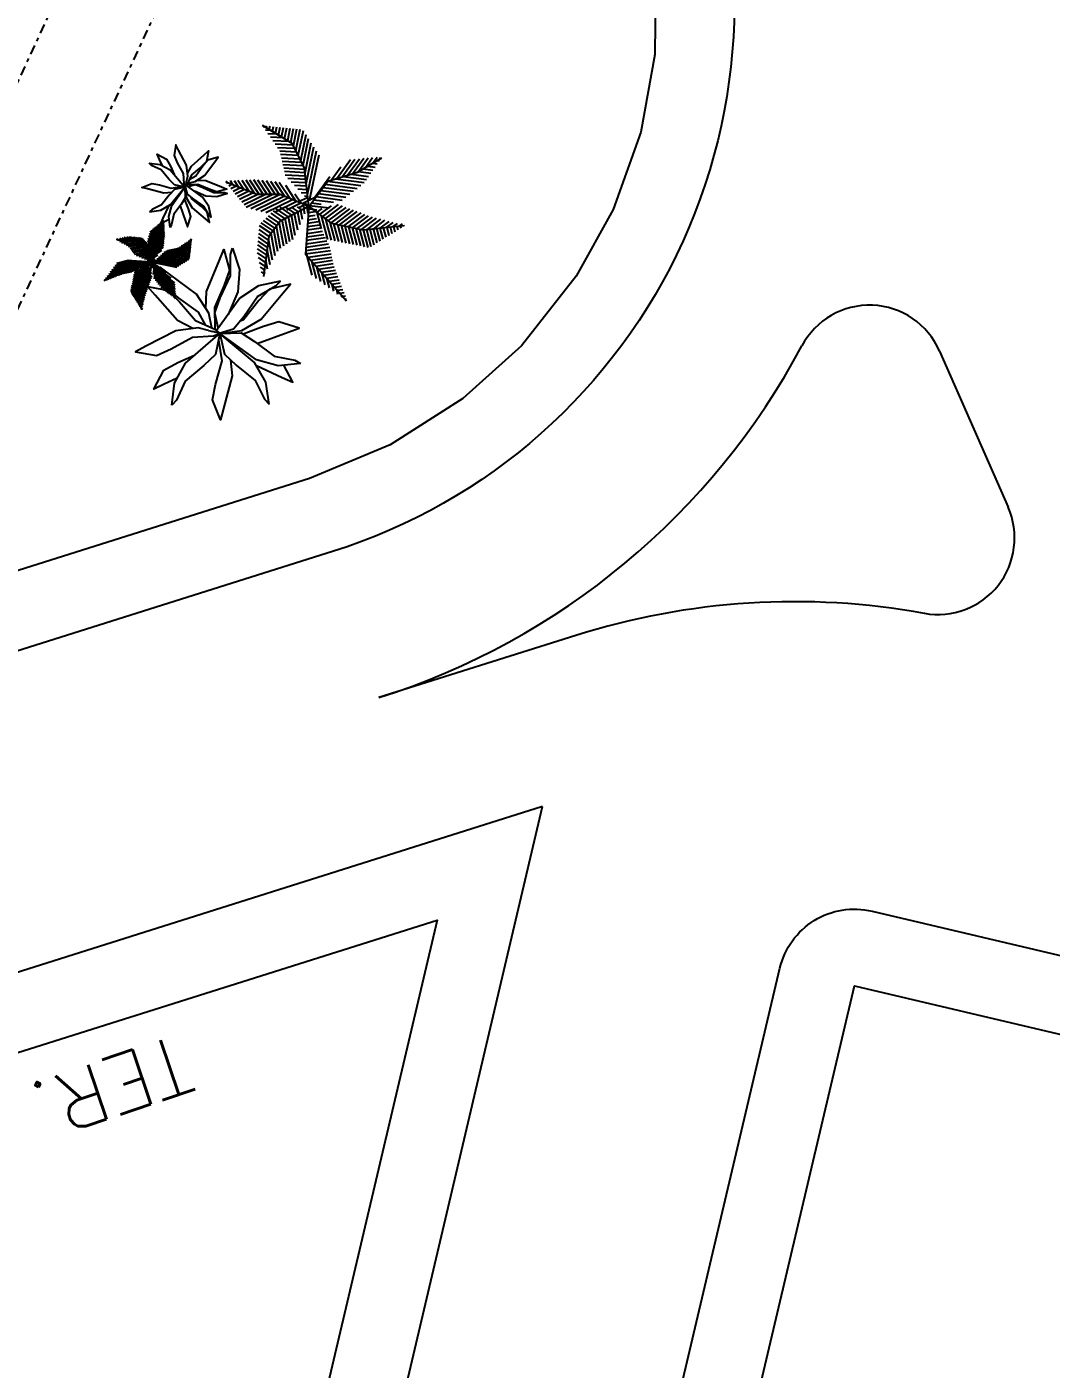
# Model space of a CAD drawing. Extents: x 714896 to 749292, y 8417558 to 8447149.
# Drawn here: x 739386.69 to 739413.44, y 8429287.9 to 8429322.94 of the extents above; entities that cross this region are included whole.
import ezdxf

# ---------------------------------------------------------------- set-up
doc = ezdxf.new("R2010")
doc.units = 0
doc.header["$MEASUREMENT"] = 0
doc.linetypes.add('DASHDOT', pattern=[1, 0.5, -0.25, 0, -0.25])
for name, color, linetype in [('LOTE', 7, 'CONTINUOUS'), ('QUADRA', 6, 'CONTINUOUS'), ('REFERENCIA', 7, 'CONTINUOUS'), ('TEXTO', 7, 'CONTINUOUS')]:
    doc.layers.add(name, color=color, linetype=linetype)
doc.styles.add('ROMANS', font='ROMANS.SHX', dxfattribs={"height": 1.5})

msp = doc.modelspace()

# ---------------------------------------------------------------- linework, layer by layer
at = {"layer": 'LOTE', "color": 7}
for p, q in [((739410.524, 8429314.475, 524.97), (739412.313, 8429310.399, 524.97)), ((739401.024, 8429307.051, 524.97), (739395.877, 8429305.427, 524.97))]:
    msp.add_line(p, q, dxfattribs=at)
for centre, radius, start, end in [((739408.693, 8429313.671, 524.97), 2, 23.7031, 151.9497), ((739390.16, 8429323.546, 524.97), 19, 287.5121, 331.9497), ((739410.482, 8429309.596, 524.97), 2, 259.7376, 23.7031), ((739406.741, 8429288.931, 524.97), 19, 79.7376, 107.5114)]:
    msp.add_arc(centre, radius, start, end, dxfattribs=at)
at = {"layer": 'QUADRA', "color": 6, "elevation": 524.97}
msp.add_lwpolyline([(739350.601, 8429489.672), (739385.295, 8429379.713), (739398.627, 8429337.459), (739400.77, 8429331.618), (739402.063, 8429328.772), (739402.657, 8429327.125), (739403.113, 8429324.65), (739403.091, 8429322.218), (739402.719, 8429320.191), (739401.997, 8429318.172), (739401.035, 8429316.425), (739399.605, 8429314.614), (739398.077, 8429313.235), (739396.179, 8429312.024), (739394.071, 8429311.149), (739366.023, 8429302.299), (739364.697, 8429302.167), (739363.521, 8429302.528), (739362.604, 8429303.253), (739361.946, 8429304.421), (739352.428, 8429334.587)], dxfattribs=at)
at = {"layer": 'QUADRA', "color": 6, "elevation": 513.937}
for points in [[(739376.382, 8429210.456), (739364.595, 8429213.235), (739312.584, 8429246.701), (739318.644, 8429255.944), (739325.715, 8429264.413), (739333.736, 8429272.002), (739342.595, 8429278.6), (739352.167, 8429284.114), (739362.314, 8429288.464), (739371.803, 8429291.54), (739381.341, 8429294.549), (739397.404, 8429299.617), (739390.917, 8429272.102), (739376.382, 8429210.456)], [(739387.089, 8429207.932), (739408.302, 8429297.906), (739413.916, 8429296.583), (739463.359, 8429189.95), (739387.089, 8429207.932)]]:
    msp.add_lwpolyline(points, close=True, dxfattribs=at)
at = {"layer": 'REFERENCIA', "color": 44, "linetype": 'DASHDOT', "ltscale": 0.5}
for p, q in [((739396.144, 8429336.455, 524.97), (739385.197, 8429312.872, 524.97)), ((739392.193, 8429333.88, 524.97), (739384.614, 8429317.553, 524.97))]:
    msp.add_line(p, q, dxfattribs=at)
at = {"layer": 'REFERENCIA', "color": 3}
for p, q in [((739392.861, 8429320.346, 524.97), (739392.865, 8429320.367, 524.97)), ((739392.888, 8429320.329, 524.97), (739392.861, 8429320.331, 524.97)), ((739393.051, 8429320.232, 524.97), (739392.924, 8429320.239, 524.97)), ((739392.941, 8429320.298, 524.97), (739392.953, 8429320.358, 524.97)), ((739393.215, 8429320.136, 524.97), (739392.986, 8429320.148, 524.97)), ((739393.02, 8429320.251, 524.97), (739393.04, 8429320.349, 524.97)), ((739393.1, 8429320.204, 524.97), (739393.128, 8429320.339, 524.97)), ((739393.18, 8429320.156, 524.97), (739393.216, 8429320.33, 524.97)), ((739393.26, 8429320.109, 524.97), (739393.303, 8429320.321, 524.97)), ((739393.34, 8429320.061, 524.97), (739393.391, 8429320.312, 524.97)), ((739393.42, 8429320.014, 524.97), (739393.479, 8429320.302, 524.97)), ((739393.5, 8429319.967, 524.97), (739393.567, 8429320.293, 524.97)), ((739393.579, 8429319.919, 524.97), (739393.654, 8429320.284, 524.97)), ((739393.651, 8429319.833, 524.97), (739393.742, 8429320.275, 524.97)), ((739393.715, 8429319.705, 524.97), (739393.83, 8429320.265, 524.97)), ((739393.778, 8429319.578, 524.97), (739393.912, 8429320.231, 524.97)), ((739393.842, 8429319.451, 524.97), (739393.98, 8429320.125, 524.97)), ((739393.378, 8429320.039, 524.97), (739393.049, 8429320.057, 524.97)), ((739393.541, 8429319.942, 524.97), (739393.111, 8429319.966, 524.97)), ((739393.643, 8429319.849, 524.97), (739393.174, 8429319.874, 524.97)), ((739393.688, 8429319.758, 524.97), (739393.237, 8429319.783, 524.97)), ((739393.905, 8429319.324, 524.97), (739394.048, 8429320.019, 524.97)), ((739393.953, 8429319.123, 524.97), (739394.115, 8429319.913, 524.97)), ((739393.985, 8429318.842, 524.97), (739394.183, 8429319.807, 524.97)), ((739393.733, 8429319.668, 524.97), (739393.296, 8429319.692, 524.97)), ((739393.778, 8429319.578, 524.97), (739393.317, 8429319.603, 524.97)), ((739393.824, 8429319.487, 524.97), (739393.337, 8429319.514, 524.97)), ((739393.869, 8429319.397, 524.97), (739393.357, 8429319.425, 524.97)), ((739394.017, 8429318.562, 524.97), (739394.251, 8429319.7, 524.97)), ((739394.074, 8429318.401, 524.97), (739394.319, 8429319.594, 524.97)), ((739394.783, 8429318.982, 524.97), (739395.142, 8429319.477, 524.97)), ((739394.921, 8429319.023, 524.97), (739395.257, 8429319.487, 524.97)), ((739395.059, 8429319.064, 524.97), (739395.372, 8429319.496, 524.97)), ((739395.197, 8429319.105, 524.97), (739395.487, 8429319.506, 524.97)), ((739395.338, 8429319.15, 524.97), (739395.603, 8429319.515, 524.97)), ((739395.528, 8429319.262, 524.97), (739395.718, 8429319.525, 524.97)), ((739395.717, 8429319.374, 524.97), (739395.833, 8429319.534, 524.97)), ((739395.842, 8429319.448, 524.97), (739395.893, 8429319.441, 524.97)), ((739395.907, 8429319.486, 524.97), (739395.935, 8429319.526, 524.97)), ((739393.914, 8429319.307, 524.97), (739393.377, 8429319.336, 524.97)), ((739393.943, 8429319.217, 524.97), (739393.398, 8429319.247, 524.97)), ((739393.953, 8429319.129, 524.97), (739393.418, 8429319.158, 524.97)), ((739393.963, 8429319.04, 524.97), (739393.438, 8429319.069, 524.97)), ((739394.645, 8429318.941, 524.97), (739394.891, 8429319.281, 524.97)), ((739395.161, 8429319.094, 524.97), (739395.613, 8429319.035, 524.97)), ((739395.351, 8429319.158, 524.97), (739395.669, 8429319.116, 524.97)), ((739395.474, 8429319.23, 524.97), (739395.725, 8429319.198, 524.97)), ((739395.596, 8429319.303, 524.97), (739395.781, 8429319.279, 524.97)), ((739395.719, 8429319.375, 524.97), (739395.837, 8429319.36, 524.97)), ((739390.855, 8429318.9, 524.97), (739390.842, 8429318.849, 524.97)), ((739390.931, 8429318.944, 524.97), (739390.893, 8429318.859, 524.97)), ((739391.895, 8429318.919, 524.97), (739391.931, 8429318.864, 524.97)), ((739391.934, 8429318.863, 524.97), (739391.906, 8429318.85, 524.97)), ((739392.044, 8429318.82, 524.97), (739391.963, 8429318.78, 524.97)), ((739391.997, 8429318.924, 524.97), (739392.072, 8429318.809, 524.97)), ((739392.155, 8429318.776, 524.97), (739392.019, 8429318.71, 524.97)), ((739392.265, 8429318.733, 524.97), (739392.076, 8429318.64, 524.97)), ((739392.099, 8429318.928, 524.97), (739392.213, 8429318.753, 524.97)), ((739392.201, 8429318.933, 524.97), (739392.354, 8429318.698, 524.97)), ((739392.303, 8429318.937, 524.97), (739392.495, 8429318.642, 524.97)), ((739392.405, 8429318.942, 524.97), (739392.637, 8429318.587, 524.97)), ((739392.506, 8429318.946, 524.97), (739392.756, 8429318.564, 524.97)), ((739392.608, 8429318.95, 524.97), (739392.861, 8429318.564, 524.97)), ((739392.715, 8429318.948, 524.97), (739392.966, 8429318.564, 524.97)), ((739392.828, 8429318.935, 524.97), (739393.071, 8429318.564, 524.97)), ((739392.941, 8429318.923, 524.97), (739393.176, 8429318.564, 524.97)), ((739393.054, 8429318.911, 524.97), (739393.28, 8429318.564, 524.97)), ((739393.166, 8429318.899, 524.97), (739393.417, 8429318.515, 524.97)), ((739393.279, 8429318.887, 524.97), (739393.562, 8429318.454, 524.97)), ((739393.44, 8429318.801, 524.97), (739393.707, 8429318.392, 524.97)), ((739393.973, 8429318.952, 524.97), (739393.507, 8429318.977, 524.97)), ((739393.983, 8429318.863, 524.97), (739393.593, 8429318.885, 524.97)), ((739393.993, 8429318.775, 524.97), (739393.679, 8429318.792, 524.97)), ((739394.213, 8429318.494, 524.97), (739394.602, 8429319.032, 524.97)), ((739394.424, 8429318.747, 524.97), (739395.215, 8429318.644, 524.97)), ((739394.483, 8429318.828, 524.97), (739395.312, 8429318.72, 524.97)), ((739394.543, 8429318.909, 524.97), (739395.408, 8429318.796, 524.97)), ((739394.746, 8429318.971, 524.97), (739395.501, 8429318.873, 524.97)), ((739394.953, 8429319.032, 524.97), (739395.557, 8429318.954, 524.97)), ((739392.376, 8429318.689, 524.97), (739392.133, 8429318.57, 524.97)), ((739392.486, 8429318.646, 524.97), (739392.19, 8429318.5, 524.97)), ((739392.597, 8429318.602, 524.97), (739392.246, 8429318.43, 524.97)), ((739392.718, 8429318.564, 524.97), (739392.303, 8429318.36, 524.97)), ((739392.917, 8429318.564, 524.97), (739392.36, 8429318.29, 524.97)), ((739393.115, 8429318.564, 524.97), (739392.416, 8429318.22, 524.97)), ((739393.308, 8429318.561, 524.97), (739392.54, 8429318.183, 524.97)), ((739393.415, 8429318.516, 524.97), (739392.67, 8429318.15, 524.97)), ((739393.522, 8429318.471, 524.97), (739392.801, 8429318.116, 524.97)), ((739393.629, 8429318.425, 524.97), (739392.931, 8429318.082, 524.97)), ((739393.736, 8429318.38, 524.97), (739393.17, 8429318.102, 524.97)), ((739393.689, 8429318.58, 524.97), (739393.852, 8429318.331, 524.97)), ((739394.003, 8429318.687, 524.97), (739393.765, 8429318.7, 524.97)), ((739394.026, 8429318.487, 524.97), (739393.775, 8429318.363, 524.97)), ((739394.013, 8429318.598, 524.97), (739393.851, 8429318.607, 524.97)), ((739394.037, 8429318.394, 524.97), (739393.882, 8429318.318, 524.97)), ((739394.023, 8429318.51, 524.97), (739393.937, 8429318.514, 524.97)), ((739394.27, 8429318.509, 524.97), (739394.019, 8429318.386, 524.97)), ((739394.033, 8429318.421, 524.97), (739394.023, 8429318.422, 524.97)), ((739394.185, 8429318.424, 524.97), (739394.695, 8429318.358, 524.97)), ((739394.245, 8429318.505, 524.97), (739394.927, 8429318.416, 524.97)), ((739394.305, 8429318.586, 524.97), (739395.023, 8429318.492, 524.97)), ((739394.364, 8429318.666, 524.97), (739395.119, 8429318.568, 524.97)), ((739393.336, 8429317.886, 524.97), (739393.066, 8429318.07, 524.97)), ((739393.425, 8429317.931, 524.97), (739393.131, 8429318.132, 524.97)), ((739393.515, 8429317.976, 524.97), (739393.195, 8429318.195, 524.97)), ((739393.605, 8429318.021, 524.97), (739393.301, 8429318.229, 524.97)), ((739393.695, 8429318.066, 524.97), (739393.452, 8429318.232, 524.97)), ((739393.843, 8429318.335, 524.97), (739393.479, 8429318.156, 524.97)), ((739393.7, 8429317.49, 524.97), (739393.6, 8429318.019, 524.97)), ((739393.785, 8429318.111, 524.97), (739393.604, 8429318.234, 524.97)), ((739393.763, 8429317.629, 524.97), (739393.681, 8429318.059, 524.97)), ((739393.875, 8429318.156, 524.97), (739393.755, 8429318.237, 524.97)), ((739393.826, 8429317.768, 524.97), (739393.763, 8429318.1, 524.97)), ((739393.95, 8429318.29, 524.97), (739393.788, 8429318.21, 524.97)), ((739393.889, 8429317.907, 524.97), (739393.844, 8429318.141, 524.97)), ((739393.964, 8429318.201, 524.97), (739393.907, 8429318.24, 524.97)), ((739393.952, 8429318.046, 524.97), (739393.923, 8429318.196, 524.97)), ((739393.938, 8429318.36, 524.97), (739394.014, 8429318.243, 524.97)), ((739394.047, 8429318.301, 524.97), (739393.989, 8429318.273, 524.97)), ((739394.035, 8429318.065, 524.97), (739394.007, 8429318.215, 524.97)), ((739394.015, 8429318.185, 524.97), (739394.009, 8429318.213, 524.97)), ((739394.013, 8429318.196, 524.97), (739394.265, 8429318.163, 524.97)), ((739394.034, 8429318.267, 524.97), (739394.061, 8429318.263, 524.97)), ((739394.036, 8429317.993, 524.97), (739394.217, 8429318.019, 524.97)), ((739394.042, 8429318.089, 524.97), (739394.223, 8429318.115, 524.97)), ((739394.155, 8429318.177, 524.97), (739394.058, 8429318.243, 524.97)), ((739394.073, 8429318.276, 524.97), (739394.582, 8429318.21, 524.97)), ((739394.126, 8429318.343, 524.97), (739394.378, 8429318.311, 524.97)), ((739394.261, 8429318.09, 524.97), (739394.402, 8429318.195, 524.97)), ((739394.261, 8429318.09, 524.97), (739394.373, 8429317.665, 524.97)), ((739394.334, 8429318.035, 524.97), (739394.642, 8429318.265, 524.97)), ((739394.407, 8429317.98, 524.97), (739394.831, 8429318.297, 524.97)), ((739394.481, 8429317.925, 524.97), (739394.928, 8429318.261, 524.97)), ((739394.554, 8429317.87, 524.97), (739395.026, 8429318.225, 524.97)), ((739394.627, 8429317.815, 524.97), (739395.124, 8429318.188, 524.97)), ((739394.738, 8429317.789, 524.97), (739395.222, 8429318.152, 524.97)), ((739394.853, 8429317.766, 524.97), (739395.319, 8429318.115, 524.97)), ((739394.968, 8429317.742, 524.97), (739395.417, 8429318.079, 524.97)), ((739395.082, 8429317.718, 524.97), (739395.515, 8429318.043, 524.97)), ((739390.089, 8429317.464, 524.97), (739389.988, 8429317.671, 524.97)), ((739390.109, 8429317.524, 524.97), (739390.022, 8429317.7, 524.97)), ((739390.13, 8429317.58, 524.97), (739390.057, 8429317.728, 524.97)), ((739390.152, 8429317.635, 524.97), (739390.092, 8429317.756, 524.97)), ((739390.174, 8429317.69, 524.97), (739390.127, 8429317.785, 524.97)), ((739390.276, 8429317.671, 524.97), (739390.129, 8429317.575, 524.97)), ((739390.274, 8429317.722, 524.97), (739390.156, 8429317.645, 524.97)), ((739390.196, 8429317.745, 524.97), (739390.162, 8429317.813, 524.97)), ((739390.271, 8429317.773, 524.97), (739390.184, 8429317.716, 524.97)), ((739390.217, 8429317.801, 524.97), (739390.197, 8429317.841, 524.97)), ((739390.269, 8429317.824, 524.97), (739390.212, 8429317.787, 524.97)), ((739390.239, 8429317.856, 524.97), (739390.232, 8429317.87, 524.97)), ((739390.267, 8429317.875, 524.97), (739390.24, 8429317.857, 524.97)), ((739393.066, 8429317.539, 524.97), (739392.763, 8429317.746, 524.97)), ((739393.117, 8429317.611, 524.97), (739392.808, 8429317.821, 524.97)), ((739393.168, 8429317.682, 524.97), (739392.873, 8429317.883, 524.97)), ((739393.219, 8429317.754, 524.97), (739392.937, 8429317.946, 524.97)), ((739393.27, 8429317.825, 524.97), (739393.002, 8429318.008, 524.97)), ((739393.317, 8429317.153, 524.97), (739393.207, 8429317.736, 524.97)), ((739393.396, 8429317.209, 524.97), (739393.277, 8429317.835, 524.97)), ((739393.475, 8429317.266, 524.97), (739393.355, 8429317.896, 524.97)), ((739393.553, 8429317.322, 524.97), (739393.437, 8429317.937, 524.97)), ((739393.632, 8429317.378, 524.97), (739393.518, 8429317.978, 524.97)), ((739394.011, 8429317.635, 524.97), (739394.371, 8429317.687, 524.97)), ((739394.017, 8429317.724, 524.97), (739394.333, 8429317.77, 524.97)), ((739394.023, 8429317.814, 524.97), (739394.294, 8429317.853, 524.97)), ((739394.03, 8429317.903, 524.97), (739394.255, 8429317.936, 524.97)), ((739394.374, 8429318.005, 524.97), (739394.537, 8429317.387, 524.97)), ((739394.487, 8429317.92, 524.97), (739394.633, 8429317.368, 524.97)), ((739394.6, 8429317.835, 524.97), (739394.728, 8429317.349, 524.97)), ((739394.701, 8429317.797, 524.97), (739394.824, 8429317.33, 524.97)), ((739394.797, 8429317.777, 524.97), (739394.92, 8429317.311, 524.97)), ((739394.893, 8429317.757, 524.97), (739395.016, 8429317.292, 524.97)), ((739394.989, 8429317.738, 524.97), (739395.111, 8429317.274, 524.97)), ((739395.085, 8429317.718, 524.97), (739395.207, 8429317.255, 524.97)), ((739395.181, 8429317.698, 524.97), (739395.303, 8429317.236, 524.97)), ((739395.197, 8429317.695, 524.97), (739395.613, 8429318.006, 524.97)), ((739395.277, 8429317.678, 524.97), (739395.398, 8429317.217, 524.97)), ((739395.312, 8429317.671, 524.97), (739395.711, 8429317.97, 524.97)), ((739395.426, 8429317.647, 524.97), (739395.82, 8429317.943, 524.97)), ((739395.575, 8429317.649, 524.97), (739395.93, 8429317.915, 524.97)), ((739395.734, 8429317.666, 524.97), (739395.83, 8429317.299, 524.97)), ((739395.746, 8429317.668, 524.97), (739396.039, 8429317.888, 524.97)), ((739395.822, 8429317.676, 524.97), (739395.908, 8429317.347, 524.97)), ((739395.91, 8429317.685, 524.97), (739395.987, 8429317.396, 524.97)), ((739395.917, 8429317.686, 524.97), (739396.149, 8429317.86, 524.97)), ((739395.998, 8429317.695, 524.97), (739396.065, 8429317.444, 524.97)), ((739396.087, 8429317.705, 524.97), (739396.143, 8429317.492, 524.97)), ((739396.088, 8429317.705, 524.97), (739396.258, 8429317.832, 524.97)), ((739396.175, 8429317.714, 524.97), (739396.221, 8429317.54, 524.97)), ((739396.259, 8429317.723, 524.97), (739396.368, 8429317.805, 524.97)), ((739396.263, 8429317.724, 524.97), (739396.299, 8429317.588, 524.97)), ((739396.351, 8429317.733, 524.97), (739396.377, 8429317.636, 524.97)), ((739396.43, 8429317.742, 524.97), (739396.502, 8429317.796, 524.97)), ((739396.44, 8429317.743, 524.97), (739396.455, 8429317.685, 524.97)), ((739396.528, 8429317.752, 524.97), (739396.533, 8429317.733, 524.97)), ((739389.055, 8429317.37, 524.97), (739389.098, 8429317.378, 524.97)), ((739389.057, 8429317.383, 524.97), (739389.077, 8429317.413, 524.97)), ((739389.105, 8429317.377, 524.97), (739389.14, 8429317.427, 524.97)), ((739389.113, 8429317.336, 524.97), (739389.234, 8429317.359, 524.97)), ((739389.154, 8429317.37, 524.97), (739389.202, 8429317.441, 524.97)), ((739389.171, 8429317.302, 524.97), (739389.37, 8429317.34, 524.97)), ((739389.202, 8429317.363, 524.97), (739389.264, 8429317.454, 524.97)), ((739389.229, 8429317.269, 524.97), (739389.506, 8429317.321, 524.97)), ((739389.251, 8429317.356, 524.97), (739389.327, 8429317.468, 524.97)), ((739389.299, 8429317.35, 524.97), (739389.38, 8429317.469, 524.97)), ((739389.348, 8429317.343, 524.97), (739389.43, 8429317.464, 524.97)), ((739389.396, 8429317.336, 524.97), (739389.48, 8429317.46, 524.97)), ((739389.445, 8429317.33, 524.97), (739389.53, 8429317.455, 524.97)), ((739389.493, 8429317.323, 524.97), (739389.58, 8429317.45, 524.97)), ((739389.541, 8429317.315, 524.97), (739389.63, 8429317.446, 524.97)), ((739389.577, 8429317.29, 524.97), (739389.68, 8429317.441, 524.97)), ((739389.613, 8429317.264, 524.97), (739389.718, 8429317.418, 524.97)), ((739389.648, 8429317.239, 524.97), (739389.749, 8429317.386, 524.97)), ((739389.684, 8429317.213, 524.97), (739389.78, 8429317.354, 524.97)), ((739389.72, 8429317.188, 524.97), (739389.811, 8429317.322, 524.97)), ((739390.02, 8429317.008, 524.97), (739389.849, 8429317.357, 524.97)), ((739390.043, 8429317.062, 524.97), (739389.865, 8429317.422, 524.97)), ((739390.065, 8429317.115, 524.97), (739389.882, 8429317.488, 524.97)), ((739390.088, 8429317.168, 524.97), (739389.899, 8429317.553, 524.97)), ((739390.089, 8429317.265, 524.97), (739389.918, 8429317.614, 524.97)), ((739390.089, 8429317.364, 524.97), (739389.953, 8429317.643, 524.97)), ((739390.28, 8429317.569, 524.97), (739390.089, 8429317.445, 524.97)), ((739390.283, 8429317.518, 524.97), (739390.089, 8429317.392, 524.97)), ((739390.281, 8429317.465, 524.97), (739390.089, 8429317.34, 524.97)), ((739390.275, 8429317.409, 524.97), (739390.089, 8429317.287, 524.97)), ((739390.269, 8429317.352, 524.97), (739390.089, 8429317.235, 524.97)), ((739390.278, 8429317.62, 524.97), (739390.101, 8429317.504, 524.97)), ((739390.875, 8429317.215, 524.97), (739390.881, 8429317.329, 524.97)), ((739390.924, 8429317.297, 524.97), (739390.927, 8429317.361, 524.97)), ((739390.957, 8429317.352, 524.97), (739390.986, 8429317.346, 524.97)), ((739390.972, 8429317.379, 524.97), (739390.973, 8429317.392, 524.97)), ((739390.98, 8429317.392, 524.97), (739390.991, 8429317.39, 524.97)), ((739392.973, 8429317.178, 524.97), (739392.726, 8429317.346, 524.97)), ((739392.986, 8429317.275, 524.97), (739392.735, 8429317.446, 524.97)), ((739393, 8429317.372, 524.97), (739392.744, 8429317.546, 524.97)), ((739393.015, 8429317.468, 524.97), (739392.753, 8429317.646, 524.97)), ((739393.108, 8429316.843, 524.97), (739393.003, 8429317.397, 524.97)), ((739393.175, 8429316.959, 524.97), (739393.065, 8429317.539, 524.97)), ((739393.243, 8429317.075, 524.97), (739393.136, 8429317.637, 524.97)), ((739393.986, 8429317.277, 524.97), (739394.525, 8429317.354, 524.97)), ((739393.992, 8429317.366, 524.97), (739394.487, 8429317.437, 524.97)), ((739393.998, 8429317.456, 524.97), (739394.448, 8429317.52, 524.97)), ((739394.005, 8429317.545, 524.97), (739394.41, 8429317.604, 524.97)), ((739395.373, 8429317.658, 524.97), (739395.494, 8429317.198, 524.97)), ((739395.469, 8429317.638, 524.97), (739395.59, 8429317.179, 524.97)), ((739395.557, 8429317.647, 524.97), (739395.674, 8429317.203, 524.97)), ((739395.645, 8429317.657, 524.97), (739395.752, 8429317.251, 524.97)), ((739389.287, 8429317.235, 524.97), (739389.577, 8429317.29, 524.97)), ((739389.345, 8429317.201, 524.97), (739389.626, 8429317.255, 524.97)), ((739389.384, 8429317.164, 524.97), (739389.676, 8429317.219, 524.97)), ((739389.412, 8429317.125, 524.97), (739389.725, 8429317.184, 524.97)), ((739389.44, 8429317.085, 524.97), (739389.755, 8429317.145, 524.97)), ((739389.468, 8429317.046, 524.97), (739389.776, 8429317.104, 524.97)), ((739389.497, 8429317.007, 524.97), (739389.796, 8429317.064, 524.97)), ((739389.553, 8429316.973, 524.97), (739389.817, 8429317.023, 524.97)), ((739389.622, 8429316.941, 524.97), (739389.837, 8429316.982, 524.97)), ((739389.751, 8429317.155, 524.97), (739389.842, 8429317.29, 524.97)), ((739389.773, 8429317.11, 524.97), (739389.874, 8429317.257, 524.97)), ((739389.796, 8429317.065, 524.97), (739389.905, 8429317.225, 524.97)), ((739389.818, 8429317.02, 524.97), (739389.922, 8429317.172, 524.97)), ((739389.841, 8429316.975, 524.97), (739389.923, 8429317.096, 524.97)), ((739389.997, 8429316.955, 524.97), (739389.858, 8429317.238, 524.97)), ((739389.863, 8429316.93, 524.97), (739389.925, 8429317.021, 524.97)), ((739389.975, 8429316.901, 524.97), (739389.885, 8429317.083, 524.97)), ((739390.097, 8429316.978, 524.97), (739389.973, 8429316.896, 524.97)), ((739390.208, 8429317.102, 524.97), (739390.004, 8429316.969, 524.97)), ((739390.251, 8429317.183, 524.97), (739390.034, 8429317.041, 524.97)), ((739390.257, 8429317.239, 524.97), (739390.065, 8429317.114, 524.97)), ((739390.263, 8429317.296, 524.97), (739390.089, 8429317.182, 524.97)), ((739390.195, 8429316.826, 524.97), (739390.203, 8429316.983, 524.97)), ((739390.239, 8429316.831, 524.97), (739390.25, 8429317.026, 524.97)), ((739390.283, 8429316.836, 524.97), (739390.296, 8429317.069, 524.97)), ((739390.328, 8429316.841, 524.97), (739390.342, 8429317.103, 524.97)), ((739390.372, 8429316.846, 524.97), (739390.386, 8429317.114, 524.97)), ((739390.416, 8429316.851, 524.97), (739390.431, 8429317.124, 524.97)), ((739390.461, 8429316.866, 524.97), (739390.475, 8429317.134, 524.97)), ((739390.506, 8429316.888, 524.97), (739390.52, 8429317.144, 524.97)), ((739390.551, 8429316.911, 524.97), (739390.564, 8429317.154, 524.97)), ((739390.596, 8429316.933, 524.97), (739390.609, 8429317.164, 524.97)), ((739390.641, 8429316.956, 524.97), (739390.653, 8429317.174, 524.97)), ((739390.66, 8429316.965, 524.97), (739390.94, 8429316.908, 524.97)), ((739390.687, 8429316.979, 524.97), (739390.699, 8429317.204, 524.97)), ((739390.724, 8429316.997, 524.97), (739390.945, 8429316.952, 524.97)), ((739390.732, 8429317.001, 524.97), (739390.745, 8429317.236, 524.97)), ((739390.767, 8429317.033, 524.97), (739390.949, 8429316.996, 524.97)), ((739390.778, 8429317.052, 524.97), (739390.79, 8429317.267, 524.97)), ((739390.791, 8429317.073, 524.97), (739390.954, 8429317.039, 524.97)), ((739390.814, 8429317.113, 524.97), (739390.959, 8429317.083, 524.97)), ((739390.827, 8429317.134, 524.97), (739390.836, 8429317.298, 524.97)), ((739390.838, 8429317.153, 524.97), (739390.963, 8429317.127, 524.97)), ((739390.862, 8429317.193, 524.97), (739390.968, 8429317.171, 524.97)), ((739390.885, 8429317.233, 524.97), (739390.972, 8429317.215, 524.97)), ((739390.909, 8429317.273, 524.97), (739390.977, 8429317.259, 524.97)), ((739390.933, 8429317.312, 524.97), (739390.982, 8429317.302, 524.97)), ((739392.946, 8429316.984, 524.97), (739392.708, 8429317.146, 524.97)), ((739392.932, 8429316.887, 524.97), (739392.71, 8429317.038, 524.97)), ((739392.959, 8429317.081, 524.97), (739392.717, 8429317.246, 524.97)), ((739393.041, 8429316.727, 524.97), (739392.965, 8429317.125, 524.97)), ((739393.967, 8429317.008, 524.97), (739394.62, 8429317.102, 524.97)), ((739393.971, 8429317.06, 524.97), (739394.131, 8429316.453, 524.97)), ((739393.973, 8429317.098, 524.97), (739394.602, 8429317.188, 524.97)), ((739393.98, 8429317.187, 524.97), (739394.564, 8429317.271, 524.97)), ((739394.031, 8429316.928, 524.97), (739394.637, 8429317.016, 524.97)), ((739389.071, 8429316.631, 524.97), (739388.91, 8429316.589, 524.97)), ((739389.145, 8429316.696, 524.97), (739388.952, 8429316.645, 524.97)), ((739389.219, 8429316.761, 524.97), (739388.993, 8429316.701, 524.97)), ((739389.337, 8429316.837, 524.97), (739389.034, 8429316.757, 524.97)), ((739389.075, 8429316.634, 524.97), (739389.101, 8429316.45, 524.97)), ((739389.114, 8429316.669, 524.97), (739389.143, 8429316.466, 524.97)), ((739389.154, 8429316.703, 524.97), (739389.186, 8429316.478, 524.97)), ((739389.193, 8429316.738, 524.97), (739389.229, 8429316.487, 524.97)), ((739389.232, 8429316.773, 524.97), (739389.272, 8429316.496, 524.97)), ((739389.272, 8429316.807, 524.97), (739389.315, 8429316.504, 524.97)), ((739389.311, 8429316.839, 524.97), (739389.358, 8429316.513, 524.97)), ((739389.356, 8429316.836, 524.97), (739389.401, 8429316.521, 524.97)), ((739389.401, 8429316.833, 524.97), (739389.443, 8429316.541, 524.97)), ((739389.446, 8429316.83, 524.97), (739389.485, 8429316.56, 524.97)), ((739389.491, 8429316.827, 524.97), (739389.526, 8429316.579, 524.97)), ((739389.81, 8429316.636, 524.97), (739389.501, 8429316.554, 524.97)), ((739389.535, 8429316.823, 524.97), (739389.568, 8429316.599, 524.97)), ((739389.58, 8429316.82, 524.97), (739389.609, 8429316.618, 524.97)), ((739389.625, 8429316.817, 524.97), (739389.651, 8429316.637, 524.97)), ((739389.852, 8429316.692, 524.97), (739389.64, 8429316.636, 524.97)), ((739389.67, 8429316.814, 524.97), (739389.692, 8429316.656, 524.97)), ((739389.692, 8429316.91, 524.97), (739389.858, 8429316.941, 524.97)), ((739389.714, 8429316.811, 524.97), (739389.734, 8429316.676, 524.97)), ((739389.759, 8429316.808, 524.97), (739389.775, 8429316.695, 524.97)), ((739389.761, 8429316.878, 524.97), (739389.878, 8429316.9, 524.97)), ((739389.797, 8429316.619, 524.97), (739389.956, 8429316.407, 524.97)), ((739389.804, 8429316.805, 524.97), (739389.817, 8429316.714, 524.97)), ((739389.825, 8429316.655, 524.97), (739389.94, 8429316.502, 524.97)), ((739389.83, 8429316.847, 524.97), (739389.906, 8429316.861, 524.97)), ((739389.84, 8429316.805, 524.97), (739389.915, 8429316.819, 524.97)), ((739389.852, 8429316.801, 524.97), (739389.865, 8429316.711, 524.97)), ((739389.852, 8429316.692, 524.97), (739389.905, 8429316.622, 524.97)), ((739389.885, 8429316.885, 524.97), (739389.926, 8429316.945, 524.97)), ((739389.905, 8429316.816, 524.97), (739389.889, 8429316.69, 524.97)), ((739389.896, 8429316.745, 524.97), (739389.929, 8429316.793, 524.97)), ((739389.9, 8429316.815, 524.97), (739389.914, 8429316.818, 524.97)), ((739389.908, 8429316.84, 524.97), (739389.928, 8429316.869, 524.97)), ((739389.952, 8429316.848, 524.97), (739389.912, 8429316.929, 524.97)), ((739389.946, 8429316.786, 524.97), (739389.913, 8429316.531, 524.97)), ((739389.987, 8429316.853, 524.97), (739389.929, 8429316.815, 524.97)), ((739389.941, 8429316.806, 524.97), (739389.939, 8429316.792, 524.97)), ((739389.958, 8429316.799, 524.97), (739389.944, 8429316.828, 524.97)), ((739389.979, 8429316.76, 524.97), (739389.963, 8429316.634, 524.97)), ((739390.004, 8429316.804, 524.97), (739389.966, 8429316.881, 524.97)), ((739390.019, 8429316.73, 524.97), (739389.986, 8429316.475, 524.97)), ((739390.051, 8429316.81, 524.97), (739389.989, 8429316.935, 524.97)), ((739390.062, 8429316.688, 524.97), (739390, 8429316.813, 524.97)), ((739390.008, 8429316.786, 524.97), (739390.605, 8429316.663, 524.97)), ((739390.06, 8429316.7, 524.97), (739390.016, 8429316.359, 524.97)), ((739390.018, 8429316.806, 524.97), (739390.018, 8429316.811, 524.97)), ((739390.054, 8429316.716, 524.97), (739390.323, 8429316.521, 524.97)), ((739390.1, 8429316.67, 524.97), (739390.054, 8429316.311, 524.97)), ((739390.062, 8429316.811, 524.97), (739390.065, 8429316.854, 524.97)), ((739390.088, 8429316.814, 524.97), (739390.658, 8429316.697, 524.97)), ((739390.141, 8429316.641, 524.97), (739390.092, 8429316.263, 524.97)), ((739390.106, 8429316.816, 524.97), (739390.111, 8429316.897, 524.97)), ((739390.151, 8429316.821, 524.97), (739390.157, 8429316.94, 524.97)), ((739390.229, 8429316.83, 524.97), (739390.711, 8429316.731, 524.97)), ((739390.369, 8429316.846, 524.97), (739390.764, 8429316.765, 524.97)), ((739390.47, 8429316.87, 524.97), (739390.817, 8429316.799, 524.97)), ((739390.533, 8429316.902, 524.97), (739390.87, 8429316.833, 524.97)), ((739390.597, 8429316.934, 524.97), (739390.923, 8429316.867, 524.97)), ((739392.919, 8429316.79, 524.97), (739392.737, 8429316.914, 524.97)), ((739392.905, 8429316.693, 524.97), (739392.764, 8429316.789, 524.97)), ((739392.892, 8429316.596, 524.97), (739392.791, 8429316.664, 524.97)), ((739392.974, 8429316.611, 524.97), (739392.928, 8429316.853, 524.97)), ((739394.1, 8429316.85, 524.97), (739394.654, 8429316.929, 524.97)), ((739394.124, 8429316.822, 524.97), (739394.243, 8429316.371, 524.97)), ((739394.169, 8429316.771, 524.97), (739394.671, 8429316.843, 524.97)), ((739394.238, 8429316.692, 524.97), (739394.689, 8429316.757, 524.97)), ((739394.254, 8429316.675, 524.97), (739394.355, 8429316.288, 524.97)), ((739394.308, 8429316.614, 524.97), (739394.712, 8429316.672, 524.97)), ((739388.721, 8429316.322, 524.97), (739388.724, 8429316.304, 524.97)), ((739388.777, 8429316.372, 524.97), (739388.746, 8429316.364, 524.97)), ((739388.76, 8429316.357, 524.97), (739388.766, 8429316.32, 524.97)), ((739388.851, 8429316.437, 524.97), (739388.787, 8429316.42, 524.97)), ((739388.799, 8429316.392, 524.97), (739388.807, 8429316.336, 524.97)), ((739388.924, 8429316.502, 524.97), (739388.828, 8429316.476, 524.97)), ((739388.839, 8429316.426, 524.97), (739388.849, 8429316.352, 524.97)), ((739388.998, 8429316.566, 524.97), (739388.869, 8429316.532, 524.97)), ((739388.878, 8429316.461, 524.97), (739388.891, 8429316.369, 524.97)), ((739388.918, 8429316.496, 524.97), (739388.933, 8429316.385, 524.97)), ((739388.957, 8429316.53, 524.97), (739388.975, 8429316.401, 524.97)), ((739388.996, 8429316.565, 524.97), (739389.017, 8429316.418, 524.97)), ((739389.036, 8429316.599, 524.97), (739389.059, 8429316.434, 524.97)), ((739389.666, 8429316.28, 524.97), (739389.435, 8429316.219, 524.97)), ((739389.676, 8429316.328, 524.97), (739389.444, 8429316.267, 524.97)), ((739389.686, 8429316.376, 524.97), (739389.454, 8429316.315, 524.97)), ((739389.696, 8429316.424, 524.97), (739389.463, 8429316.363, 524.97)), ((739389.706, 8429316.472, 524.97), (739389.473, 8429316.411, 524.97)), ((739389.725, 8429316.522, 524.97), (739389.482, 8429316.458, 524.97)), ((739389.767, 8429316.579, 524.97), (739389.491, 8429316.506, 524.97)), ((739389.667, 8429316.281, 524.97), (739389.829, 8429316.065, 524.97)), ((739389.678, 8429316.339, 524.97), (739389.847, 8429316.114, 524.97)), ((739389.69, 8429316.396, 524.97), (739389.865, 8429316.163, 524.97)), ((739389.702, 8429316.453, 524.97), (739389.883, 8429316.212, 524.97)), ((739389.715, 8429316.509, 524.97), (739389.901, 8429316.261, 524.97)), ((739389.743, 8429316.546, 524.97), (739389.92, 8429316.31, 524.97)), ((739389.77, 8429316.582, 524.97), (739389.938, 8429316.358, 524.97)), ((739390.181, 8429316.611, 524.97), (739390.13, 8429316.215, 524.97)), ((739390.221, 8429316.581, 524.97), (739390.168, 8429316.167, 524.97)), ((739390.262, 8429316.551, 524.97), (739390.206, 8429316.119, 524.97)), ((739390.293, 8429316.45, 524.97), (739390.244, 8429316.072, 524.97)), ((739390.278, 8429316.5, 524.97), (739390.448, 8429316.377, 524.97)), ((739390.324, 8429316.346, 524.97), (739390.284, 8429316.044, 524.97)), ((739390.298, 8429316.431, 524.97), (739390.546, 8429316.252, 524.97)), ((739390.319, 8429316.362, 524.97), (739390.551, 8429316.194, 524.97)), ((739390.339, 8429316.293, 524.97), (739390.556, 8429316.137, 524.97)), ((739392.878, 8429316.499, 524.97), (739392.819, 8429316.54, 524.97)), ((739392.906, 8429316.494, 524.97), (739392.89, 8429316.581, 524.97)), ((739394.377, 8429316.535, 524.97), (739394.745, 8429316.588, 524.97)), ((739394.383, 8429316.528, 524.97), (739394.468, 8429316.206, 524.97)), ((739394.446, 8429316.456, 524.97), (739394.778, 8429316.504, 524.97)), ((739394.513, 8429316.381, 524.97), (739394.58, 8429316.124, 524.97)), ((739394.516, 8429316.378, 524.97), (739394.81, 8429316.42, 524.97)), ((739394.585, 8429316.299, 524.97), (739394.843, 8429316.336, 524.97)), ((739389.627, 8429316.088, 524.97), (739389.397, 8429316.028, 524.97)), ((739389.636, 8429316.136, 524.97), (739389.406, 8429316.076, 524.97)), ((739389.631, 8429316.044, 524.97), (739389.409, 8429315.985, 524.97)), ((739389.646, 8429316.184, 524.97), (739389.416, 8429316.123, 524.97)), ((739389.656, 8429316.232, 524.97), (739389.425, 8429316.171, 524.97)), ((739389.636, 8429316, 524.97), (739389.433, 8429315.946, 524.97)), ((739389.641, 8429315.956, 524.97), (739389.457, 8429315.907, 524.97)), ((739389.631, 8429316.11, 524.97), (739389.779, 8429315.912, 524.97)), ((739389.632, 8429316.035, 524.97), (739389.765, 8429315.858, 524.97)), ((739389.641, 8429315.95, 524.97), (739389.751, 8429315.803, 524.97)), ((739389.643, 8429316.167, 524.97), (739389.793, 8429315.967, 524.97)), ((739389.655, 8429316.224, 524.97), (739389.811, 8429316.016, 524.97)), ((739390.354, 8429316.242, 524.97), (739390.325, 8429316.016, 524.97)), ((739390.36, 8429316.224, 524.97), (739390.56, 8429316.079, 524.97)), ((739390.386, 8429316.147, 524.97), (739390.366, 8429315.988, 524.97)), ((739390.382, 8429316.154, 524.97), (739390.565, 8429316.021, 524.97)), ((739390.423, 8429316.086, 524.97), (739390.406, 8429315.96, 524.97)), ((739390.438, 8429316.059, 524.97), (739390.57, 8429315.964, 524.97)), ((739390.459, 8429316.024, 524.97), (739390.447, 8429315.932, 524.97)), ((739390.495, 8429315.963, 524.97), (739390.487, 8429315.904, 524.97)), ((739390.495, 8429315.964, 524.97), (739390.575, 8429315.906, 524.97)), ((739394.642, 8429316.234, 524.97), (739394.693, 8429316.041, 524.97)), ((739394.654, 8429316.22, 524.97), (739394.875, 8429316.252, 524.97)), ((739394.723, 8429316.142, 524.97), (739394.908, 8429316.168, 524.97)), ((739394.772, 8429316.087, 524.97), (739394.805, 8429315.959, 524.97)), ((739394.793, 8429316.063, 524.97), (739394.941, 8429316.084, 524.97)), ((739394.862, 8429315.984, 524.97), (739394.973, 8429316, 524.97)), ((739394.901, 8429315.94, 524.97), (739394.918, 8429315.877, 524.97)), ((739394.931, 8429315.905, 524.97), (739395.006, 8429315.916, 524.97)), ((739389.645, 8429315.912, 524.97), (739389.481, 8429315.868, 524.97)), ((739389.65, 8429315.868, 524.97), (739389.505, 8429315.829, 524.97)), ((739389.655, 8429315.823, 524.97), (739389.529, 8429315.79, 524.97)), ((739389.66, 8429315.779, 524.97), (739389.553, 8429315.751, 524.97)), ((739389.664, 8429315.735, 524.97), (739389.577, 8429315.712, 524.97)), ((739389.669, 8429315.691, 524.97), (739389.602, 8429315.673, 524.97)), ((739389.674, 8429315.647, 524.97), (739389.626, 8429315.634, 524.97)), ((739389.65, 8429315.864, 524.97), (739389.737, 8429315.748, 524.97)), ((739389.679, 8429315.603, 524.97), (739389.65, 8429315.595, 524.97)), ((739389.66, 8429315.779, 524.97), (739389.724, 8429315.693, 524.97)), ((739389.669, 8429315.693, 524.97), (739389.71, 8429315.639, 524.97)), ((739389.678, 8429315.608, 524.97), (739389.705, 8429315.571, 524.97)), ((739390.531, 8429315.902, 524.97), (739390.528, 8429315.876, 524.97)), ((739390.551, 8429315.869, 524.97), (739390.571, 8429315.855, 524.97)), ((739395, 8429315.827, 524.97), (739395.038, 8429315.832, 524.97)), ((739391.348, 8429315.158, 524.97), (739391.517, 8429315.082, 524.97)), ((739391.435, 8429315.007, 524.97), (739391.538, 8429314.981, 524.97))]:
    msp.add_line(p, q, dxfattribs=at)
at = {"layer": 'REFERENCIA', "color": 24}
for p, q in [((739400.158, 8429302.583, 524.97), (739365.332, 8429291.595, 524.97)), ((739378.329, 8429209.997, 513.937), (739400.158, 8429302.583, 513.937))]:
    msp.add_line(p, q, dxfattribs=at)
at = {"layer": 'REFERENCIA', "color": 24, "elevation": 524.97}
msp.add_lwpolyline([(739403.894, 8429329.576, -0.446658), (739394.673, 8429309.242), (739366.625, 8429300.392, -0.414214), (739360.352, 8429303.656), (739350.759, 8429334.06, -0.186129), (739350.983, 8429337.651), (739365.627, 8429369.543, 0.186129), (739366.166, 8429378.161), (739328.507, 8429497.517, 0.211758), (739322.07, 8429504.812), (739243.843, 8429540.732, -0.414214), (739241.385, 8429547.362), (739252.861, 8429572.354, -0.420136), (739259.491, 8429574.811), (739337.233, 8429539.114, 0.516733), (739354.188, 8429548.899), (739356.908, 8429577.91)], format="xyb", dxfattribs=at)
at = {"layer": 'REFERENCIA', "color": 3, "elevation": 524.97}
for points in [[(739394.053, 8429318.246), (739393.938, 8429319.259), (739393.62, 8429319.895), (739392.839, 8429320.359)], [(739390.855, 8429318.9), (739390.891, 8429319.038), (739390.854, 8429319.329), (739390.651, 8429319.721), (739390.581, 8429319.855), (739390.533, 8429319.581), (739390.618, 8429319.391), (739390.771, 8429319.111), (739390.787, 8429318.837), (739390.818, 8429318.755)], [(739390.235, 8429319.309), (739390.157, 8429319.478), (739390.093, 8429319.616), (739390.34, 8429319.486), (739390.437, 8429319.302), (739390.533, 8429319.082)], [(739390.882, 8429319.107), (739390.988, 8429319.305), (739391.316, 8429319.599), (739391.43, 8429319.699), (739391.377, 8429319.426), (739391.23, 8429319.279), (739390.988, 8429319.071), (739390.931, 8429318.944)], [(739390.893, 8429318.859), (739391.084, 8429318.897), (739391.331, 8429319.058), (739391.594, 8429319.411), (739391.685, 8429319.533), (739391.417, 8429319.456), (739391.283, 8429319.297), (739391.098, 8429319.038), (739390.931, 8429318.944)], [(739394.053, 8429318.246), (739394.545, 8429318.911), (739395.326, 8429319.143), (739395.962, 8429319.519)], [(739390.472, 8429318.613), (739390.266, 8429318.594), (739389.839, 8429318.705), (739389.693, 8429318.744), (739389.95, 8429318.851), (739390.154, 8429318.81), (739390.46, 8429318.723), (739390.731, 8429318.767), (739390.818, 8429318.755)], [(739390.893, 8429318.859), (739390.875, 8429318.821), (739390.818, 8429318.755)], [(739390.818, 8429318.755), (739390.842, 8429318.849)], [(739390.827, 8429318.746), (739390.818, 8429318.755)], [(739390.818, 8429318.755), (739390.859, 8429318.467), (739391.006, 8429318.212), (739391.344, 8429317.929), (739391.461, 8429317.832), (739391.399, 8429318.104), (739391.247, 8429318.246), (739390.998, 8429318.445), (739390.973, 8429318.496)], [(739390.822, 8429318.761), (739390.878, 8429318.573), (739391.039, 8429318.442), (739391.301, 8429318.26), (739391.439, 8429318.022), (739391.503, 8429317.963)], [(739391.503, 8429317.963), (739391.442, 8429318.248), (739391.278, 8429318.492), (739390.921, 8429318.751), (739390.856, 8429318.799)], [(739391.143, 8429318.936), (739391.367, 8429318.927), (739391.774, 8429318.759), (739391.915, 8429318.701), (739391.645, 8429318.629), (739391.449, 8429318.697), (739391.157, 8429318.825), (739390.882, 8429318.817), (739390.874, 8429318.819)], [(739390.891, 8429318.773), (739391.089, 8429318.821), (739391.283, 8429318.748), (739391.572, 8429318.613), (739391.847, 8429318.615), (739391.93, 8429318.589)], [(739394.053, 8429318.246), (739393.302, 8429318.564), (739392.694, 8429318.564), (739391.885, 8429318.882)], [(739390.689, 8429318.267), (739390.834, 8429317.862), (739390.886, 8429317.719), (739390.97, 8429317.985), (739390.911, 8429318.184), (739390.809, 8429318.45)], [(739391.93, 8429318.589), (739391.653, 8429318.498), (739391.36, 8429318.517), (739391.066, 8429318.646)], [(739390.399, 8429318.277), (739390.244, 8429317.94), (739390.181, 8429317.802), (739390.403, 8429317.92)], [(739394.053, 8429318.246), (739393.302, 8429317.869), (739393.012, 8429317.464), (739392.868, 8429316.422)], [(739394.053, 8429318.246), (739393.967, 8429317.001), (739395.037, 8429315.785)], [(739394.053, 8429318.246), (739394.632, 8429317.812), (739395.471, 8429317.638), (739396.541, 8429317.754)], [(739389.93, 8429316.796), (739390.089, 8429317.172), (739390.089, 8429317.475), (739390.249, 8429317.88)], [(739389.93, 8429316.796), (739389.742, 8429317.172), (739389.54, 8429317.316), (739389.019, 8429317.389)], [(739389.93, 8429316.796), (739390.437, 8429316.854), (739390.755, 8429317.013), (739390.987, 8429317.403)], [(739391.365, 8429315.582), (739391.382, 8429316.03), (739391.718, 8429316.845), (739391.834, 8429317.126), (739391.977, 8429316.587), (739391.841, 8429316.195), (739391.586, 8429315.61), (739391.602, 8429315.061), (739391.597, 8429315.045)], [(739391.689, 8429315.079), (739391.594, 8429315.474), (739391.74, 8429315.863), (739392.009, 8429316.441), (739392.006, 8429316.991), (739392.057, 8429317.157)], [(739392.057, 8429317.157), (739392.24, 8429316.603), (739392.202, 8429316.017), (739391.944, 8429315.43)], [(739389.93, 8429316.796), (739389.308, 8429316.839), (739388.7, 8429316.304)], [(739389.93, 8429316.796), (739389.713, 8429316.507), (739389.626, 8429316.087), (739389.684, 8429315.552)], [(739389.93, 8429316.796), (739390.263, 8429316.55), (739390.379, 8429316.16), (739390.567, 8429315.842)], [(739391.517, 8429315.082), (739391.441, 8429315.465), (739391.12, 8429315.958), (739390.413, 8429316.485), (739390.17, 8429316.666), (739390.323, 8429316.13), (739390.642, 8429315.863), (739391.161, 8429315.493), (739391.348, 8429315.158)], [(739393.31, 8429316.302), (739392.739, 8429316.18), (739392.251, 8429315.852), (739391.733, 8429315.139), (739391.638, 8429315.008)], [(739391.715, 8429314.941), (739392.089, 8429315.053), (739392.352, 8429315.376), (739392.715, 8429315.899), (739393.191, 8429316.174), (739393.31, 8429316.302)], [(739391.022, 8429315.061), (739390.626, 8429315.272), (739390.039, 8429315.929), (739389.837, 8429316.156), (739390.384, 8429316.051), (739390.678, 8429315.756), (739391.093, 8429315.272), (739391.348, 8429315.158)], [(739391.725, 8429314.932), (739392.303, 8429315.015), (739392.812, 8429315.308), (739393.377, 8429315.985), (739393.571, 8429316.218), (739393.028, 8429316.094), (739392.744, 8429315.791), (739392.345, 8429315.293), (739392.244, 8429315.243)], [(739392.703, 8429314.675), (739393.513, 8429314.965), (739393.798, 8429315.068), (739393.267, 8429315.237), (739392.868, 8429315.118), (739392.336, 8429314.915)], [(739391.435, 8429315.007), (739391.16, 8429315.079), (739390.577, 8429315.004), (739389.794, 8429314.598), (739389.525, 8429314.458), (739390.075, 8429314.362), (739390.454, 8429314.533), (739391.013, 8429314.838), (739391.562, 8429314.871), (739391.725, 8429314.932)], [(739391.517, 8429315.082), (739391.594, 8429315.047), (739391.725, 8429314.932)], [(739392.009, 8429314.24), (739392.048, 8429313.828), (739391.825, 8429312.976), (739391.748, 8429312.682), (739391.533, 8429313.197), (739391.616, 8429313.604), (739391.791, 8429314.217), (739391.701, 8429314.759), (739391.725, 8429314.932)], [(739391.725, 8429314.932), (739391.538, 8429314.981)], [(739391.744, 8429314.95), (739391.725, 8429314.932)], [(739390.617, 8429313.766), (739390.279, 8429313.61), (739390.004, 8429313.483), (739390.264, 8429313.976), (739390.631, 8429314.171), (739391.071, 8429314.363)], [(739392.683, 8429314.095), (739393.356, 8429313.785), (739393.632, 8429313.658), (739393.396, 8429314.103)]]:
    msp.add_lwpolyline(points, dxfattribs=at)
for points in [[(739389.882, 8429319.38), (739390.172, 8429319.344), (739390.429, 8429319.202), (739390.718, 8429318.87), (739390.818, 8429318.755), (739390.545, 8429318.812), (739390.4, 8429318.961), (739390.196, 8429319.206), (739389.947, 8429319.321)], [(739389.896, 8429318.11), (739390.185, 8429318.152), (739390.439, 8429318.3), (739390.721, 8429318.639), (739390.818, 8429318.755), (739390.546, 8429318.693), (739390.404, 8429318.541), (739390.206, 8429318.291), (739389.959, 8429318.17)], [(739390.428, 8429317.7), (739390.395, 8429317.99), (739390.473, 8429318.273), (739390.729, 8429318.632), (739390.818, 8429318.755), (739390.826, 8429318.477), (739390.715, 8429318.301), (739390.524, 8429318.046), (739390.47, 8429317.777)], [(739390.476, 8429313.06), (739390.547, 8429313.64), (739390.831, 8429314.154), (739391.496, 8429314.733), (739391.725, 8429314.932), (739391.612, 8429314.386), (739391.314, 8429314.096), (739390.825, 8429313.688), (739390.593, 8429313.19)], [(739393.835, 8429314.152), (739393.256, 8429314.087), (739392.689, 8429314.243), (739391.972, 8429314.755), (739391.725, 8429314.932), (739392.282, 8429314.949), (739392.633, 8429314.727), (739393.144, 8429314.345), (739393.683, 8429314.236)], [(739393.015, 8429313.089), (739392.931, 8429313.666), (739392.636, 8429314.175), (739391.958, 8429314.738), (739391.725, 8429314.932), (739391.85, 8429314.389), (739392.154, 8429314.106), (739392.653, 8429313.708), (739392.896, 8429313.215)]]:
    msp.add_lwpolyline(points, close=True, dxfattribs=at)
at = {"layer": 'REFERENCIA', "color": 24, "elevation": 513.937}
msp.add_lwpolyline([(739385.142, 8429208.391), (739406.355, 8429298.365, -0.414214), (739408.761, 8429299.853), (739414.375, 8429298.529, -0.230214), (739415.73, 8429297.424), (739465.174, 8429190.791, -0.625734), (739462.9, 8429188.003), (739386.63, 8429205.985, -0.414214)], format="xyb", close=True, dxfattribs=at)

# ---------------------------------------------------------------- texts
at = {"layer": 'TEXTO', "color": 7, "style": 'ROMANS'}
msp.add_text('TER.', height=1.5, rotation=198.7517, dxfattribs=at).set_placement((739390.665, 8429296.65, -1027.873))

doc.saveas('drawing.dxf')
